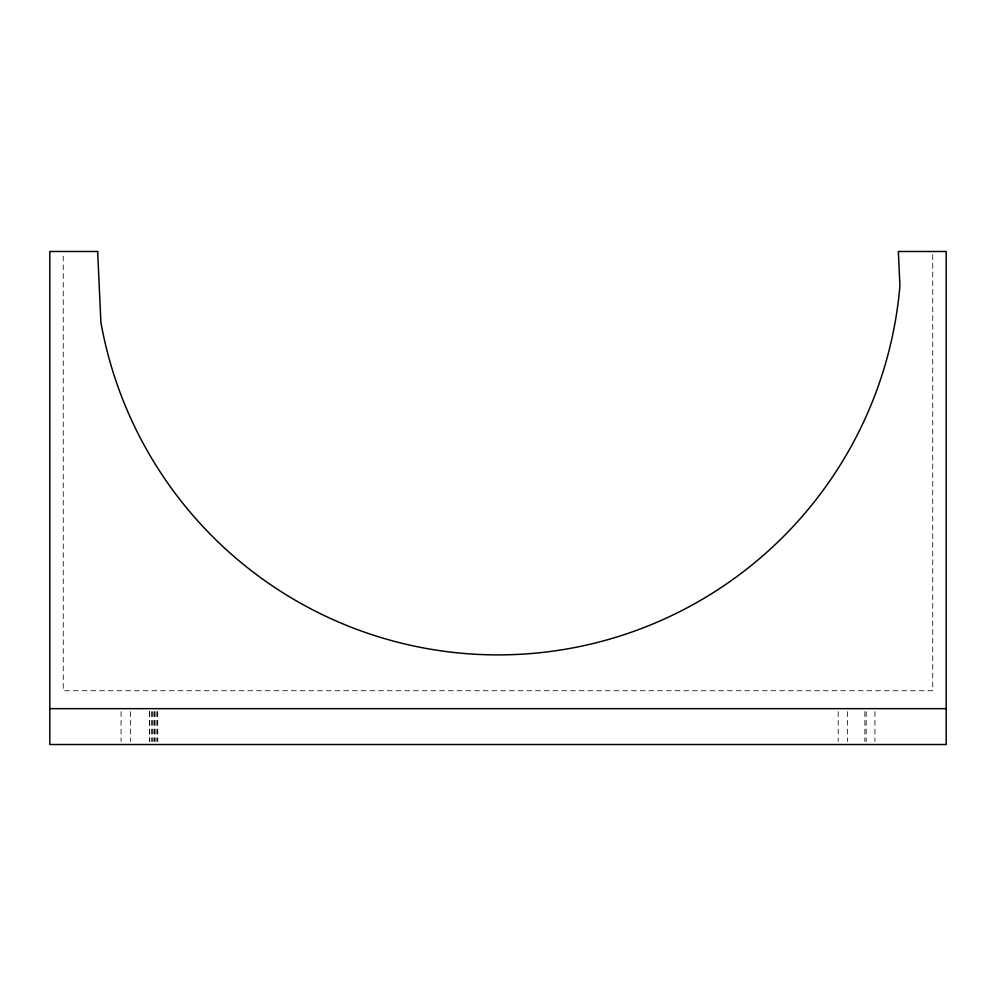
<?xml version="1.0" encoding="UTF-8"?>
<svg xmlns="http://www.w3.org/2000/svg" width="996" height="996" viewBox="0 0 996 996"><rect width="100%" height="100%" fill="white"/><g stroke="black" fill="none" stroke-linecap="round" stroke-linejoin="round"><path stroke-width="0.75" stroke-dasharray="4.98 3.74" d="M932.754 254.59L932.754 690.726L63.246 690.726L63.246 254.59M874.911 711.642L874.911 741.522M866.171 711.642L866.171 741.522M864.877 711.642L864.877 741.522M847.596 711.642L847.596 741.522M838.184 711.642L838.184 741.522M157.717 711.642L157.754 741.522M157.144 711.642L157.057 741.522M155.936 711.642L155.812 741.522M154.218 711.642L154.218 741.522M154.056 711.642L154.056 741.522M152.102 711.642L152.102 741.522M151.915 711.642L151.915 741.522M149.736 711.642L149.736 741.522M149.537 711.642L149.537 741.522M130.476 711.642L130.476 741.522M121.064 711.642L121.064 741.522"/><path stroke-width="1.49" d="M49.8 708.654L946.2 708.654M97.658 251.49L49.8 251.49L49.8 744.51L946.2 744.51L946.2 251.49L898.342 251.49L899.923 285.802A403.38 403.38 0 0 1 100.895 322.368L97.658 251.49"/></g></svg>
